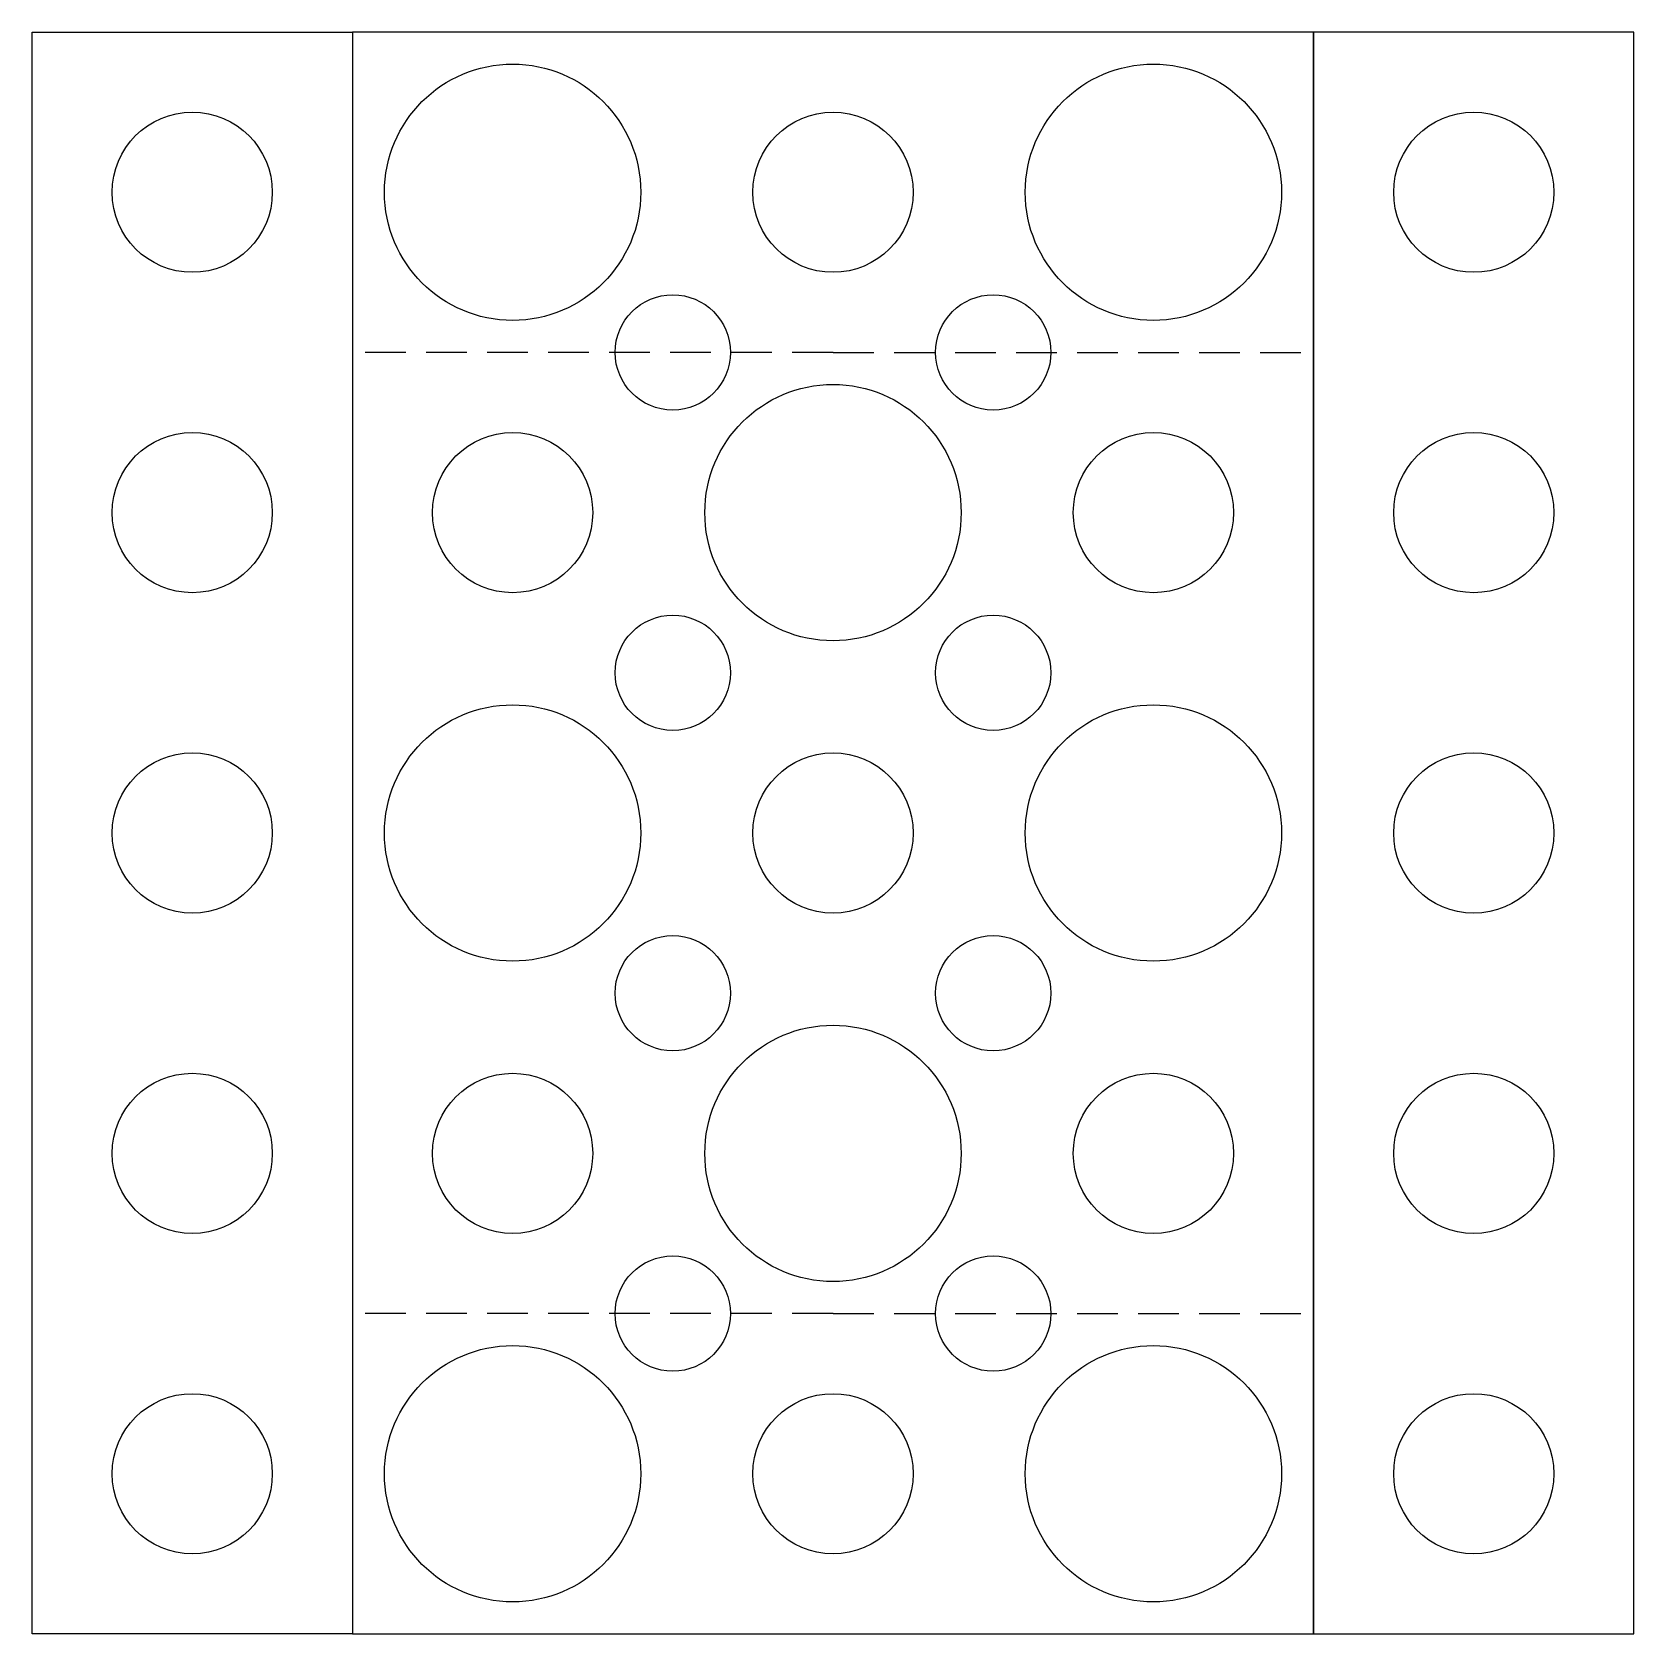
# Model space of a CAD drawing. Header units: millimetres. Extents: x -250 to 250, y -250 to 250.
import ezdxf

# ---------------------------------------------------------------- set-up
doc = ezdxf.new("R2010")
doc.units = ezdxf.units.MM
doc.linetypes.add('DASHED', pattern=[19.05, 12.7, -6.35])

msp = doc.modelspace()

# ---------------------------------------------------------------- linework, layer by layer
at = {"linetype": 'DASHED'}
for p, q in [((0, 150), (-150, 150)), ((0, 150), (150, 150)), ((0, -150), (-150, -150)), ((0, -150), (150, -150))]:
    msp.add_line(p, q, dxfattribs=at)
for points in [[(-150, -250), (-250, -250), (-250, 250), (-150, 250)], [(-150, -250), (150, -250), (150, 250), (-150, 250)], [(150, -250), (250, -250), (250, 250), (150, 250)]]:
    msp.add_lwpolyline(points, close=True)
for centre, radius in [((-100, 200), 40), ((100, 200), 40), ((-200, 200), 25), ((0, 200), 25), ((200, 200), 25), ((0, 100), 40), ((-200, 100), 25), ((-100, 100), 25), ((100, 100), 25), ((200, 100), 25), ((-100, 0), 40), ((100, 0), 40), ((-200, 0), 25), ((0, 0), 25), ((200, 0), 25), ((0, -100), 40), ((-200, -100), 25), ((-100, -100), 25), ((100, -100), 25), ((200, -100), 25), ((-100, -200), 40), ((100, -200), 40), ((-200, -200), 25), ((0, -200), 25), ((200, -200), 25)]:
    msp.add_circle(centre, radius)
at = {"color": 32}
for centre in [(-50, 150), (50, 150), (-50, 50), (50, 50), (-50, -50), (50, -50), (-50, -150), (50, -150)]:
    msp.add_circle(centre, 18, dxfattribs=at)

doc.saveas('drawing.dxf')
